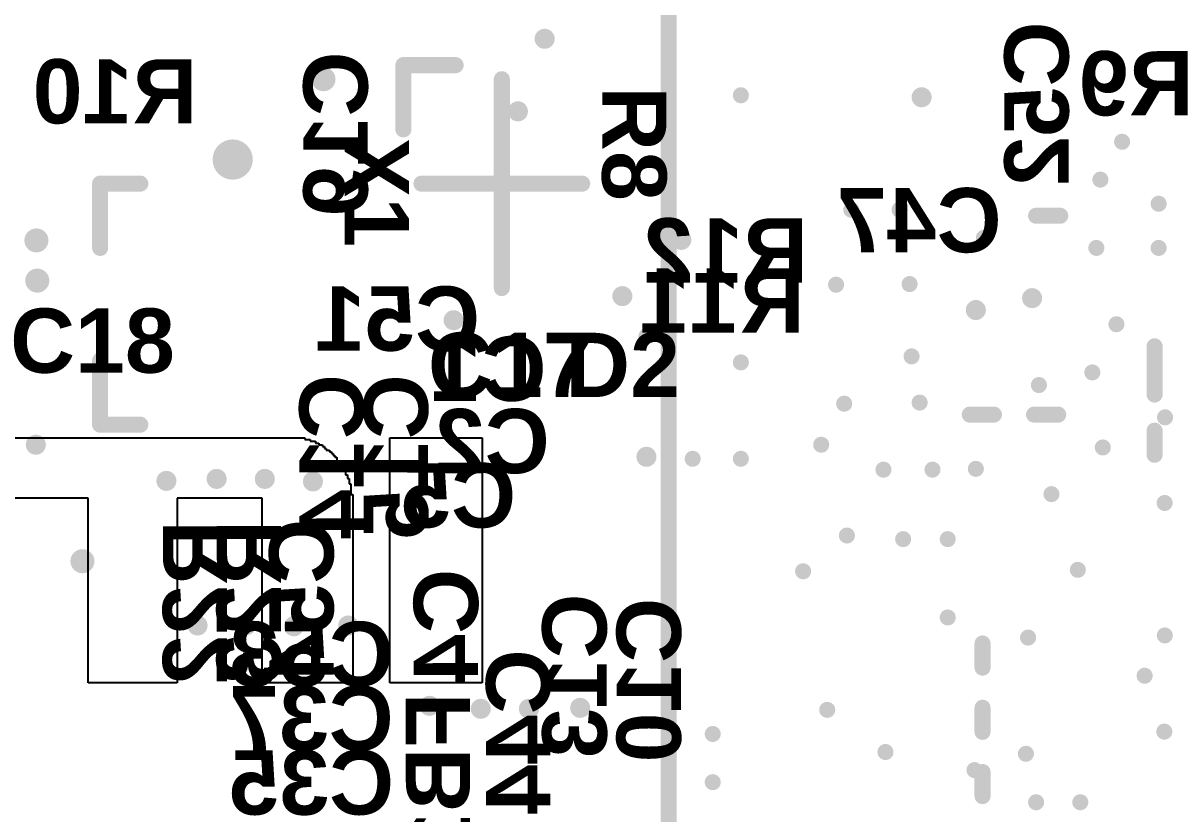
# Model space of a CAD drawing. Extents: x -0.3 to 75.5, y -0.2 to 56.1.
# Drawn here: x 24.74 to 39.1, y 25.65 to 35.5 of the extents above; entities that cross this region are included whole.
import ezdxf

# ---------------------------------------------------------------- set-up
doc = ezdxf.new("R2010")
doc.units = 0
doc.layers.get('0').update_dxf_attribs({"linetype": 'CONTINUOUS'})
for name, color, linetype in [('BOTTOMOVERLAY', 54, 'CONTINUOUS'), ('TOPOVERLAY', 2, 'CONTINUOUS'), ('VIAHOLELAYER', 16, 'CONTINUOUS')]:
    doc.layers.add(name, color=color, linetype=linetype)
doc.styles.add('ARIAL', font='arialbd.ttf', dxfattribs={"height": 0.2})

# ---------------------------------------------------------------- blocks, each defined once
blk = doc.blocks.new('CAPC1207L_B_135')
at = {"layer": 'BOTTOMOVERLAY', "const_width": 0.2}
blk.add_lwpolyline([(0, 0.3), (0, -0.3)], dxfattribs=at)
at = {"layer": 'BOTTOMOVERLAY', "const_width": 0.1}
for points in [[(-0.05, 0.3, 1), (0.05, 0.3, 1)], [(-0.05, -0.3, 1), (0.05, -0.3, 1)]]:
    blk.add_lwpolyline(points, format="xyb", close=True, dxfattribs=at)
blk = doc.blocks.new('CAPC1005L_B_136')
at = {"layer": 'BOTTOMOVERLAY', "const_width": 0.2}
blk.add_lwpolyline([(0, -0.15), (0, 0.15)], dxfattribs=at)
at = {"layer": 'BOTTOMOVERLAY', "const_width": 0.1}
for points in [[(-0.05, 0.15, 1), (0.05, 0.15, 1)], [(-0.05, -0.15, 1), (0.05, -0.15, 1)]]:
    blk.add_lwpolyline(points, format="xyb", close=True, dxfattribs=at)
blk = doc.blocks.new('SOT23_3N_B_137')
at = {"layer": 'BOTTOMOVERLAY', "const_width": 0.2}
for points in [[(0.7, 1.5), (0.2, 1.5)], [(0.7, 1.5), (0.7, 0.7)], [(0.7, -0.7), (0.7, -1.5)], [(0.7, -1.5), (0.2, -1.5)]]:
    blk.add_lwpolyline(points, dxfattribs=at)
at = {"layer": 'BOTTOMOVERLAY'}
for points, const_width in [([(0.15, 1.5, 1), (0.25, 1.5, 1)], 0.1), ([(0.65, 1.5, 1), (0.75, 1.5, 1)], 0.1), ([(0.65, 1.5, 1), (0.75, 1.5, 1)], 0.1), ([(0.65, 0.7, 1), (0.75, 0.7, 1)], 0.1), ([(0.65, -0.7, 1), (0.75, -0.7, 1)], 0.1), ([(0.15, -1.5, 1), (0.25, -1.5, 1)], 0.1), ([(0.65, -1.5, 1), (0.75, -1.5, 1)], 0.1), ([(0.65, -1.5, 1), (0.75, -1.5, 1)], 0.1), ([(-0.825, -1.8, 1), (-1.075, -1.8, 1)], 0.25), ([(-1.137, -1.8, 1), (-1.012, -1.8, 1)], 0.125), ([(-0.887, -1.8, 1), (-0.762, -1.8, 1)], 0.125)]:
    blk.add_lwpolyline(points, format="xyb", close=True, dxfattribs=dict(at, const_width=const_width))
blk = doc.blocks.new('CAPC1005L_B_152')
at = {"layer": 'BOTTOMOVERLAY', "const_width": 0.2}
blk.add_lwpolyline([(0, 0.15), (0, -0.15)], dxfattribs=at)
at = {"layer": 'BOTTOMOVERLAY', "const_width": 0.1}
for points in [[(-0.05, 0.15, 1), (0.05, 0.15, 1)], [(-0.05, -0.15, 1), (0.05, -0.15, 1)]]:
    blk.add_lwpolyline(points, format="xyb", close=True, dxfattribs=at)
blk = doc.blocks.new('CAPC1005L_B_209')
at = {"layer": 'BOTTOMOVERLAY', "const_width": 0.2}
blk.add_lwpolyline([(0, 0.15), (0, -0.15)], dxfattribs=at)
at = {"layer": 'BOTTOMOVERLAY', "const_width": 0.1}
for points in [[(-0.05, 0.15, 1), (0.05, 0.15, 1)], [(-0.05, -0.15, 1), (0.05, -0.15, 1)]]:
    blk.add_lwpolyline(points, format="xyb", close=True, dxfattribs=at)
blk = doc.blocks.new('CAPC1005L_B_210')
at = {"layer": 'BOTTOMOVERLAY', "const_width": 0.2}
blk.add_lwpolyline([(0, 0.15), (0, -0.15)], dxfattribs=at)
at = {"layer": 'BOTTOMOVERLAY', "const_width": 0.1}
for points in [[(-0.05, 0.15, 1), (0.05, 0.15, 1)], [(-0.05, -0.15, 1), (0.05, -0.15, 1)]]:
    blk.add_lwpolyline(points, format="xyb", close=True, dxfattribs=at)
blk = doc.blocks.new('CAPC1005L_B_263')
at = {"layer": 'BOTTOMOVERLAY', "const_width": 0.2}
blk.add_lwpolyline([(0, 0.15), (0, -0.15)], dxfattribs=at)
at = {"layer": 'BOTTOMOVERLAY', "const_width": 0.1}
for points in [[(-0.05, 0.15, 1), (0.05, 0.15, 1)], [(-0.05, -0.15, 1), (0.05, -0.15, 1)]]:
    blk.add_lwpolyline(points, format="xyb", close=True, dxfattribs=at)
blk = doc.blocks.new('CAPC1005L_B_272')
at = {"layer": 'BOTTOMOVERLAY', "const_width": 0.2}
blk.add_lwpolyline([(0, 0.15), (0, -0.15)], dxfattribs=at)
at = {"layer": 'BOTTOMOVERLAY', "const_width": 0.1}
for points in [[(-0.05, 0.15, 1), (0.05, 0.15, 1)], [(-0.05, -0.15, 1), (0.05, -0.15, 1)]]:
    blk.add_lwpolyline(points, format="xyb", close=True, dxfattribs=at)
blk = doc.blocks.new('CAPC1005L_B_273')
at = {"layer": 'BOTTOMOVERLAY', "const_width": 0.2}
blk.add_lwpolyline([(0, -0.15), (0, 0.15)], dxfattribs=at)
at = {"layer": 'BOTTOMOVERLAY', "const_width": 0.1}
for points in [[(-0.05, 0.15, 1), (0.05, 0.15, 1)], [(-0.05, -0.15, 1), (0.05, -0.15, 1)]]:
    blk.add_lwpolyline(points, format="xyb", close=True, dxfattribs=at)
blk = doc.blocks.new('G12A_S905D2_286')
at = {"layer": 'TOPOVERLAY', "const_width": 0.2}
blk.add_lwpolyline([(7.225, 8.125), (7.225, -8.125)], dxfattribs=at)
blk = doc.blocks.new('SX_25_295')
at = {"layer": 'TOPOVERLAY', "const_width": 0.2}
for points in [[(0, -1), (0, 1)], [(1.3, 0), (-1.3, 0)], [(-1.475, -1.225), (-1.475, -0.575)], [(-0.675, -1.225), (-1.475, -1.225)]]:
    blk.add_lwpolyline(points, dxfattribs=at)
at = {"layer": 'TOPOVERLAY', "const_width": 0.1}
for points in [[(-0.05, 1, 1), (0.05, 1, 1)], [(-1.35, 0, 1), (-1.25, 0, 1)], [(1.25, 0, 1), (1.35, 0, 1)], [(-1.525, -0.575, 1), (-1.425, -0.575, 1)], [(-0.05, -1, 1), (0.05, -1, 1)], [(-1.525, -1.225, 1), (-1.425, -1.225, 1)], [(-1.525, -1.225, 1), (-1.425, -1.225, 1)], [(-0.725, -1.225, 1), (-0.625, -1.225, 1)]]:
    blk.add_lwpolyline(points, format="xyb", close=True, dxfattribs=at)

msp = doc.modelspace()

# ---------------------------------------------------------------- hatches: boundary and pattern name
at = {"layer": 'VIAHOLELAYER'}
h = msp.add_hatch(color=16, dxfattribs=at)
edge = h.paths.add_edge_path()
edge.add_arc((31.233, 35.303), 0.125, 0, 360)
h = msp.add_hatch(color=16, dxfattribs=at)
edge = h.paths.add_edge_path()
edge.add_arc((28.48, 34.8), 0.15, 0, 360)
h = msp.add_hatch(color=16, dxfattribs=at)
edge = h.paths.add_edge_path()
edge.add_arc((33.675, 34.6), 0.1, 0, 360)
h = msp.add_hatch(color=16, dxfattribs=at)
edge = h.paths.add_edge_path()
edge.add_arc((35.925, 34.575), 0.125, 0, 360)
h = msp.add_hatch(color=16, dxfattribs=at)
edge = h.paths.add_edge_path()
edge.add_arc((30.9, 34.4), 0.125, 0, 360)
h = msp.add_hatch(color=16, dxfattribs=at)
edge = h.paths.add_edge_path()
edge.add_arc((38.42, 34.021), 0.1, 0, 360)
h = msp.add_hatch(color=16, dxfattribs=at)
edge = h.paths.add_edge_path()
edge.add_arc((38.15, 33.55), 0.1, 0, 360)
h = msp.add_hatch(color=16, dxfattribs=at)
edge = h.paths.add_edge_path()
edge.add_arc((38.875, 33.25), 0.1, 0, 360)
h = msp.add_hatch(color=16, dxfattribs=at)
edge = h.paths.add_edge_path()
edge.add_arc((35.05, 33.175), 0.1, 0, 360)
h = msp.add_hatch(color=16, dxfattribs=at)
edge = h.paths.add_edge_path()
edge.add_arc((35.65, 33.175), 0.1, 0, 360)
h = msp.add_hatch(color=16, dxfattribs=at)
edge = h.paths.add_edge_path()
edge.add_arc((24.907, 32.793), 0.15, 0, 360)
h = msp.add_hatch(color=16, dxfattribs=at)
edge = h.paths.add_edge_path()
edge.add_arc((32.934, 32.8), 0.125, 0, 360)
h = msp.add_hatch(color=16, dxfattribs=at)
edge = h.paths.add_edge_path()
edge.add_arc((36.7, 32.825), 0.1, 0, 360)
h = msp.add_hatch(color=16, dxfattribs=at)
edge = h.paths.add_edge_path()
edge.add_arc((38.1, 32.7), 0.1, 0, 360)
h = msp.add_hatch(color=16, dxfattribs=at)
edge = h.paths.add_edge_path()
edge.add_arc((38.875, 32.7), 0.1, 0, 360)
h = msp.add_hatch(color=16, dxfattribs=at)
edge = h.paths.add_edge_path()
edge.add_arc((24.918, 32.293), 0.15, 0, 360)
h = msp.add_hatch(color=16, dxfattribs=at)
edge = h.paths.add_edge_path()
edge.add_arc((34.86, 32.242), 0.1, 0, 360)
h = msp.add_hatch(color=16, dxfattribs=at)
edge = h.paths.add_edge_path()
edge.add_arc((35.775, 32.25), 0.1, 0, 360)
h = msp.add_hatch(color=16, dxfattribs=at)
edge = h.paths.add_edge_path()
edge.add_arc((32.2, 32.1), 0.125, 0, 360)
h = msp.add_hatch(color=16, dxfattribs=at)
edge = h.paths.add_edge_path()
edge.add_arc((37.3, 32.075), 0.125, 0, 360)
h = msp.add_hatch(color=16, dxfattribs=at)
edge = h.paths.add_edge_path()
edge.add_arc((36.6, 31.927), 0.125, 0, 360)
h = msp.add_hatch(color=16, dxfattribs=at)
edge = h.paths.add_edge_path()
edge.add_arc((30.1, 31.8), 0.125, 0, 360)
h = msp.add_hatch(color=16, dxfattribs=at)
edge = h.paths.add_edge_path()
edge.add_arc((38.35, 31.75), 0.1, 0, 360)
h = msp.add_hatch(color=16, dxfattribs=at)
edge = h.paths.add_edge_path()
edge.add_arc((32.5, 31.6), 0.1, 0, 360)
h = msp.add_hatch(color=16, dxfattribs=at)
edge = h.paths.add_edge_path()
edge.add_arc((33.675, 31.275), 0.1, 0, 360)
h = msp.add_hatch(color=16, dxfattribs=at)
edge = h.paths.add_edge_path()
edge.add_arc((35.8, 31.35), 0.1, 0, 360)
h = msp.add_hatch(color=16, dxfattribs=at)
edge = h.paths.add_edge_path()
edge.add_arc((38.05, 31.15), 0.1, 0, 360)
h = msp.add_hatch(color=16, dxfattribs=at)
edge = h.paths.add_edge_path()
edge.add_arc((37.385, 30.993), 0.1, 0, 360)
h = msp.add_hatch(color=16, dxfattribs=at)
edge = h.paths.add_edge_path()
edge.add_arc((34.961, 30.761), 0.1, 0, 360)
h = msp.add_hatch(color=16, dxfattribs=at)
edge = h.paths.add_edge_path()
edge.add_arc((35.9, 30.775), 0.1, 0, 360)
h = msp.add_hatch(color=16, dxfattribs=at)
edge = h.paths.add_edge_path()
edge.add_arc((38.955, 30.591), 0.1, 0, 360)
h = msp.add_hatch(color=16, dxfattribs=at)
edge = h.paths.add_edge_path()
edge.add_arc((24.9, 30.25), 0.125, 0, 360)
h = msp.add_hatch(color=16, dxfattribs=at)
edge = h.paths.add_edge_path()
edge.add_arc((34.675, 30.25), 0.1, 0, 360)
h = msp.add_hatch(color=16, dxfattribs=at)
edge = h.paths.add_edge_path()
edge.add_arc((38.18, 30.216), 0.1, 0, 360)
h = msp.add_hatch(color=16, dxfattribs=at)
edge = h.paths.add_edge_path()
edge.add_arc((32.5, 30.1), 0.125, 0, 360)
h = msp.add_hatch(color=16, dxfattribs=at)
edge = h.paths.add_edge_path()
edge.add_arc((33.075, 30.075), 0.1, 0, 360)
h = msp.add_hatch(color=16, dxfattribs=at)
edge = h.paths.add_edge_path()
edge.add_arc((33.675, 30.075), 0.1, 0, 360)
h = msp.add_hatch(color=16, dxfattribs=at)
edge = h.paths.add_edge_path()
edge.add_arc((35.45, 29.94), 0.1, 0, 360)
h = msp.add_hatch(color=16, dxfattribs=at)
edge = h.paths.add_edge_path()
edge.add_arc((36.06, 29.94), 0.1, 0, 360)
h = msp.add_hatch(color=16, dxfattribs=at)
edge = h.paths.add_edge_path()
edge.add_arc((36.6, 29.95), 0.1, 0, 360)
h = msp.add_hatch(color=16, dxfattribs=at)
edge = h.paths.add_edge_path()
edge.add_arc((26.525, 29.8), 0.125, 0, 360)
h = msp.add_hatch(color=16, dxfattribs=at)
edge = h.paths.add_edge_path()
edge.add_arc((27.15, 29.825), 0.125, 0, 360)
h = msp.add_hatch(color=16, dxfattribs=at)
edge = h.paths.add_edge_path()
edge.add_arc((27.75, 29.825), 0.125, 0, 360)
h = msp.add_hatch(color=16, dxfattribs=at)
edge = h.paths.add_edge_path()
edge.add_arc((28.349, 29.793), 0.125, 0, 360)
h = msp.add_hatch(color=16, dxfattribs=at)
edge = h.paths.add_edge_path()
edge.add_arc((37.541, 29.635), 0.1, 0, 360)
h = msp.add_hatch(color=16, dxfattribs=at)
edge = h.paths.add_edge_path()
edge.add_arc((38.95, 29.525), 0.1, 0, 360)
h = msp.add_hatch(color=16, dxfattribs=at)
edge = h.paths.add_edge_path()
edge.add_arc((34.995, 29.12), 0.1, 0, 360)
h = msp.add_hatch(color=16, dxfattribs=at)
edge = h.paths.add_edge_path()
edge.add_arc((35.695, 29.075), 0.1, 0, 360)
h = msp.add_hatch(color=16, dxfattribs=at)
edge = h.paths.add_edge_path()
edge.add_arc((36.25, 29.075), 0.1, 0, 360)
h = msp.add_hatch(color=16, dxfattribs=at)
edge = h.paths.add_edge_path()
edge.add_arc((25.48, 28.8), 0.15, 0, 360)
h = msp.add_hatch(color=16, dxfattribs=at)
edge = h.paths.add_edge_path()
edge.add_arc((34.45, 28.675), 0.1, 0, 360)
h = msp.add_hatch(color=16, dxfattribs=at)
edge = h.paths.add_edge_path()
edge.add_arc((37.869, 28.693), 0.1, 0, 360)
h = msp.add_hatch(color=16, dxfattribs=at)
edge = h.paths.add_edge_path()
edge.add_arc((36.25, 28.1), 0.1, 0, 360)
h = msp.add_hatch(color=16, dxfattribs=at)
edge = h.paths.add_edge_path()
edge.add_arc((26.913, 28), 0.125, 0, 360)
h = msp.add_hatch(color=16, dxfattribs=at)
edge = h.paths.add_edge_path()
edge.add_arc((27.513, 28), 0.125, 0, 360)
h = msp.add_hatch(color=16, dxfattribs=at)
edge = h.paths.add_edge_path()
edge.add_arc((28.112, 27.99), 0.125, 0, 360)
h = msp.add_hatch(color=16, dxfattribs=at)
edge = h.paths.add_edge_path()
edge.add_arc((28.789, 28), 0.125, 0, 360)
h = msp.add_hatch(color=16, dxfattribs=at)
edge = h.paths.add_edge_path()
edge.add_arc((37.25, 27.85), 0.1, 0, 360)
h = msp.add_hatch(color=16, dxfattribs=at)
edge = h.paths.add_edge_path()
edge.add_arc((38.952, 27.876), 0.1, 0, 360)
h = msp.add_hatch(color=16, dxfattribs=at)
edge = h.paths.add_edge_path()
edge.add_arc((38.701, 27.375), 0.1, 0, 360)
h = msp.add_hatch(color=16, dxfattribs=at)
edge = h.paths.add_edge_path()
edge.add_arc((29.8, 27), 0.125, 0, 360)
h = msp.add_hatch(color=16, dxfattribs=at)
edge = h.paths.add_edge_path()
edge.add_arc((30.438, 26.963), 0.125, 0, 360)
h = msp.add_hatch(color=16, dxfattribs=at)
edge = h.paths.add_edge_path()
edge.add_arc((31.037, 26.963), 0.125, 0, 360)
h = msp.add_hatch(color=16, dxfattribs=at)
edge = h.paths.add_edge_path()
edge.add_arc((31.675, 26.975), 0.125, 0, 360)
h = msp.add_hatch(color=16, dxfattribs=at)
edge = h.paths.add_edge_path()
edge.add_arc((34.75, 26.95), 0.1, 0, 360)
h = msp.add_hatch(color=16, dxfattribs=at)
edge = h.paths.add_edge_path()
edge.add_arc((33.325, 26.65), 0.1, 0, 360)
h = msp.add_hatch(color=16, dxfattribs=at)
edge = h.paths.add_edge_path()
edge.add_arc((38.946, 26.679), 0.1, 0, 360)
h = msp.add_hatch(color=16, dxfattribs=at)
edge = h.paths.add_edge_path()
edge.add_arc((35.475, 26.425), 0.1, 0, 360)
h = msp.add_hatch(color=16, dxfattribs=at)
edge = h.paths.add_edge_path()
edge.add_arc((37.223, 26.403), 0.1, 0, 360)
h = msp.add_hatch(color=16, dxfattribs=at)
edge = h.paths.add_edge_path()
edge.add_arc((36.583, 26.2), 0.1, 0, 360)
h = msp.add_hatch(color=16, dxfattribs=at)
edge = h.paths.add_edge_path()
edge.add_arc((33.325, 26.05), 0.1, 0, 360)
h = msp.add_hatch(color=16, dxfattribs=at)
edge = h.paths.add_edge_path()
edge.add_arc((37.35, 25.8), 0.1, 0, 360)
h = msp.add_hatch(color=16, dxfattribs=at)
edge = h.paths.add_edge_path()
edge.add_arc((37.9, 25.8), 0.1, 0, 360)

# ---------------------------------------------------------------- linework, layer by layer
at = {"layer": 'TOPOVERLAY'}
for p, q in [((23.364, 30.338), (28.248, 30.338)), ((28.248, 30.338), (28.248, 30.316)), ((28.248, 30.316), (28.314, 30.316)), ((28.314, 30.316), (28.314, 30.294)), ((29.308, 27.288), (29.308, 30.338)), ((29.308, 30.338), (30.457, 30.338)), ((30.457, 30.338), (30.457, 27.443)), ((28.314, 30.294), (28.38, 30.294)), ((28.38, 30.294), (28.38, 30.271)), ((28.38, 30.271), (28.424, 30.271)), ((28.424, 30.271), (28.424, 30.249)), ((28.424, 30.249), (28.469, 30.249)), ((28.469, 30.249), (28.469, 30.227)), ((28.469, 30.227), (28.491, 30.227)), ((28.491, 30.227), (28.491, 30.205)), ((28.491, 30.205), (28.513, 30.205)), ((28.513, 30.205), (28.513, 30.183)), ((28.513, 30.183), (28.557, 30.183)), ((28.557, 30.183), (28.557, 30.161)), ((28.557, 30.161), (28.579, 30.161)), ((28.579, 30.161), (28.579, 30.139)), ((28.579, 30.139), (28.601, 30.139)), ((28.601, 30.139), (28.601, 30.117)), ((28.601, 30.117), (28.623, 30.117)), ((28.623, 30.117), (28.623, 30.095)), ((28.623, 30.095), (28.645, 30.095)), ((28.645, 30.095), (28.645, 30.05)), ((28.645, 30.05), (28.668, 30.05)), ((28.668, 30.05), (28.668, 30.028)), ((28.668, 30.028), (28.69, 30.028)), ((28.69, 30.028), (28.69, 30.006)), ((28.69, 30.006), (28.712, 30.006)), ((28.712, 30.006), (28.712, 29.962)), ((28.712, 29.962), (28.734, 29.962)), ((28.734, 29.962), (28.734, 29.94)), ((28.734, 29.94), (28.756, 29.94)), ((28.756, 29.94), (28.756, 29.874)), ((28.756, 29.874), (28.778, 29.874)), ((28.778, 29.874), (28.778, 29.83)), ((28.778, 29.83), (28.8, 29.83)), ((28.8, 29.83), (28.8, 29.763)), ((28.8, 29.763), (28.822, 29.763)), ((28.822, 29.763), (28.822, 29.631)), ((25.552, 29.586), (24.469, 29.586)), ((25.552, 27.288), (25.552, 29.586)), ((27.717, 29.586), (26.657, 29.586)), ((26.657, 29.586), (26.657, 27.288)), ((27.717, 27.288), (27.717, 29.586)), ((28.822, 29.631), (28.844, 29.631)), ((28.844, 29.631), (28.844, 27.288)), ((30.457, 27.443), (30.457, 27.421)), ((26.657, 27.288), (25.552, 27.288)), ((28.844, 27.288), (27.717, 27.288)), ((30.457, 27.288), (29.308, 27.288)), ((30.457, 27.421), (30.457, 27.288))]:
    msp.add_line(p, q, dxfattribs=at)

# ---------------------------------------------------------------- block references
for name, p, rotation in [('G12A_S905D2_286', (40, 28), 180), ('SX_25_295', (30.7, 33.5), 270), ('SOT23_3N_B_137', (26.4, 32), 180), ('CAPC1005L_B_210', (37.5, 33.1), 90), ('CAPC1207L_B_135', (38.825, 31.175), 180), ('CAPC1005L_B_273', (36.675, 30.625), 270), ('CAPC1005L_B_272', (37.475, 30.625), 90), ('CAPC1005L_B_209', (36.683, 27.626), 180), ('CAPC1005L_B_263', (36.683, 26.826), 180), ('CAPC1005L_B_152', (36.683, 26.026), 180)]:
    msp.add_blockref(name, p, dxfattribs=dict(rotation=rotation))
msp.add_blockref('CAPC1005L_B_136', (38.825, 30.275))

# ---------------------------------------------------------------- texts
at = {"layer": 'BOTTOMOVERLAY', "style": 'ARIAL', "text_generation_flag": 2}
for s, p in [('C52', (37.755, 35.518)), ('C19', (29.03, 35.144)), ('C14', (28.98, 31.128)), ('C15', (29.78, 31.126)), ('R22', (27.281, 29.309)), ('R23', (27.951, 29.312)), ('C54', (28.605, 29.328)), ('C4', (30.404, 28.705)), ('C13', (32.004, 28.396)), ('C10', (32.929, 28.344)), ('C44', (31.304, 27.703)), ('FB1', (30.305, 27.164))]:
    msp.add_text(s, height=0.8, rotation=90, dxfattribs=at).set_placement(p)
for s, p in [('R10', (26.909, 34.249)), ('R9', (39.312, 34.349)), ('C47', (36.92, 32.645)), ('R12', (34.509, 32.269)), ('R11', (34.469, 31.644)), ('C51', (30.428, 31.42)), ('C1', (31.255, 30.796)), ('C2', (31.295, 29.896)), ('C5', (30.877, 29.22)), ('C53', (29.353, 27.246)), ('C37', (29.353, 26.446)), ('C35', (29.358, 25.646))]:
    msp.add_text(s, height=0.8, dxfattribs=at).set_placement(p)
at = {"layer": 'TOPOVERLAY', "style": 'ARIAL'}
for s, p in [('R8', (31.949, 34.713)), ('X1', (28.745, 34.077))]:
    msp.add_text(s, height=0.8, rotation=270, dxfattribs=at).set_placement(p)
for s, p in [('C18', (24.58, 31.146)), ('C17', (29.78, 30.845)), ('D2', (31.489, 30.844))]:
    msp.add_text(s, height=0.8, dxfattribs=at).set_placement(p)

doc.saveas('drawing.dxf')
